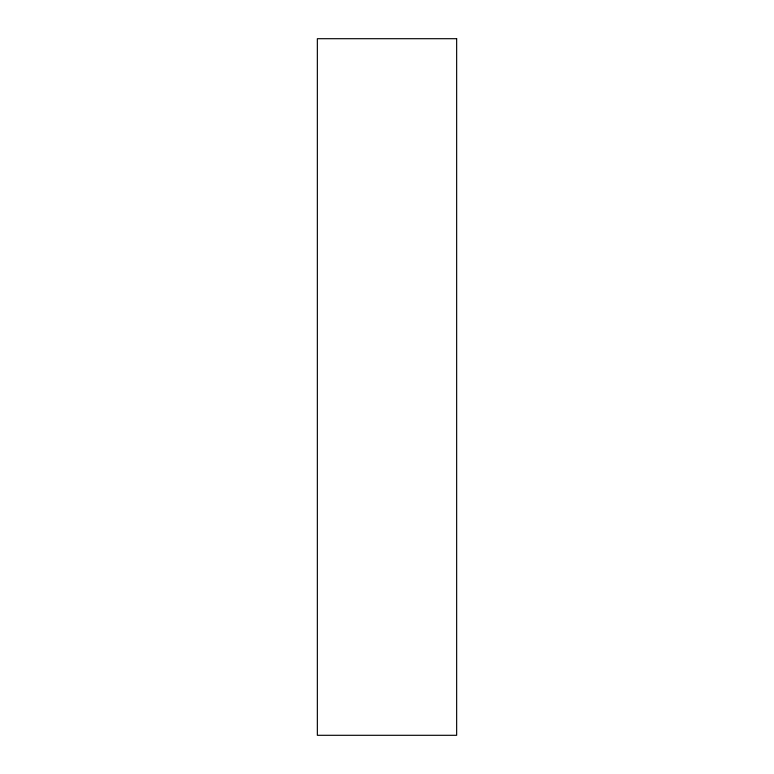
<?xml version="1.0" encoding="UTF-8"?>
<svg xmlns="http://www.w3.org/2000/svg" width="774" height="774" viewBox="0 0 774 774"><rect width="100%" height="100%" fill="white"/><g stroke="black" fill="none" stroke-linecap="round" stroke-linejoin="round"><path stroke-width="1.16" d="M456.65 38.7L317.35 38.7L317.35 735.3L456.65 735.3L456.65 38.7"/></g></svg>
